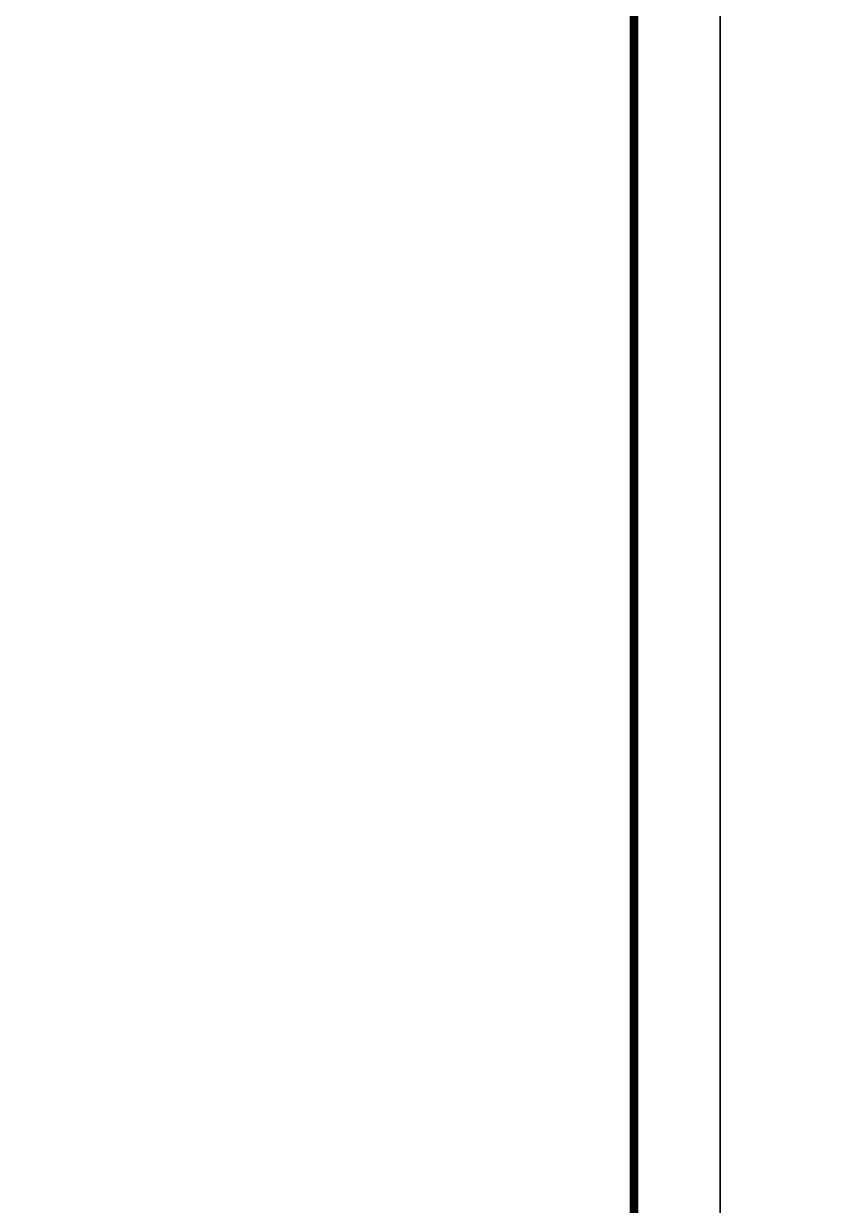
# Model space of a CAD drawing. Extents: x -124594 to 516503, y -3148 to 203159.
# Drawn here: x 73311 to 82620, y 94267 to 107976 of the extents above; entities that cross this region are included whole.
import ezdxf
from ezdxf.enums import TextEntityAlignment as Align

# ---------------------------------------------------------------- set-up
doc = ezdxf.new("R2010")
doc.units = 0
doc.header["$LTSCALE"] = 1000
doc.header["$MEASUREMENT"] = 0
for name, color, linetype in [('PUB_TITLE', 4, 'Continuous'), ('TWT_TITLE', 7, 'Continuous'), ('图签目录', 255, 'Continuous'), ('打印框线', 7, 'Continuous'), ('标准打印框线2025-06-19-05-44', 7, 'Continuous')]:
    doc.layers.add(name, color=color, linetype=linetype)
doc.styles.get("Standard").update_dxf_attribs({"font": 'gbenor.shx', "bigfont": 'gbcbig.shx'})
doc.styles.add('宋体', font='宋体.ttf')

# ---------------------------------------------------------------- blocks, each defined once
blk = doc.blocks.new('ztwj06_202506190545')
at = {"layer": 'TWT_TITLE', "const_width": 80}
blk.add_lwpolyline([(83100, 1000), (83100, 58400)], dxfattribs=at)
at = {"layer": '图签目录', "lineweight": 30, "width": 0.8, "flags": 104}
for tag, p in [('建设单位', (59500, 2466)), ('工程名称', (67500, 2492)), ('图纸名称', (75500, 2500))]:
    blk.add_attdef(tag, text='', height=300, dxfattribs=at).set_placement(p, align=Align.MIDDLE_CENTER)
at = {"layer": '图签目录', "style": '宋体', "width": 0.8}
for tag, p in [('图纸编号', (81808, 2513)), ('图纸时间', (73625, 1528)), ('设计号', (77500, 1500))]:
    blk.add_attdef(tag, text='', height=300, dxfattribs=at).set_placement(p, align=Align.MIDDLE)
for tag, p in [('65', (79497, 1364)), ('3', (81797, 1347))]:
    blk.add_attdef(tag, text='', height=300, dxfattribs=at).set_placement(p, align=Align.CENTER)

msp = doc.modelspace()

# ---------------------------------------------------------------- linework, layer by layer
at = {"layer": 'PUB_TITLE'}
for points in [[(-2710, 76379), (81390, 76379), (81390, 135779), (-2710, 135779)], [(81390, 76379), (165490, 76379), (165490, 135779), (81390, 135779)]]:
    msp.add_lwpolyline(points, close=True, dxfattribs=at)
at = {"layer": 'PUB_TITLE', "const_width": 100}
msp.add_lwpolyline([(-210, 77379), (80390, 77379), (80390, 134779), (-210, 134779)], close=True, dxfattribs=at)
at = {"layer": '打印框线'}
for points in [[(-2710, 76379), (-2710, 135779), (81390, 135779), (81390, 76379)], [(81390, 76379), (81390, 135779), (165490, 135779), (165490, 76379)]]:
    msp.add_lwpolyline(points, close=True, dxfattribs=at)
at = {"layer": '标准打印框线2025-06-19-05-44', "const_width": 20}
for points in [[(-2710, 76379), (81390, 76379), (81390, 135779), (-2710, 135779)], [(81390, 76379), (165490, 76379), (165490, 135779), (81390, 135779)]]:
    msp.add_lwpolyline(points, close=True, dxfattribs=at)

# ---------------------------------------------------------------- block references
at = {"layer": '打印框线'}
msp.add_blockref('ztwj06_202506190545', (-2710, 76379), dxfattribs=at)

doc.saveas('drawing.dxf')
